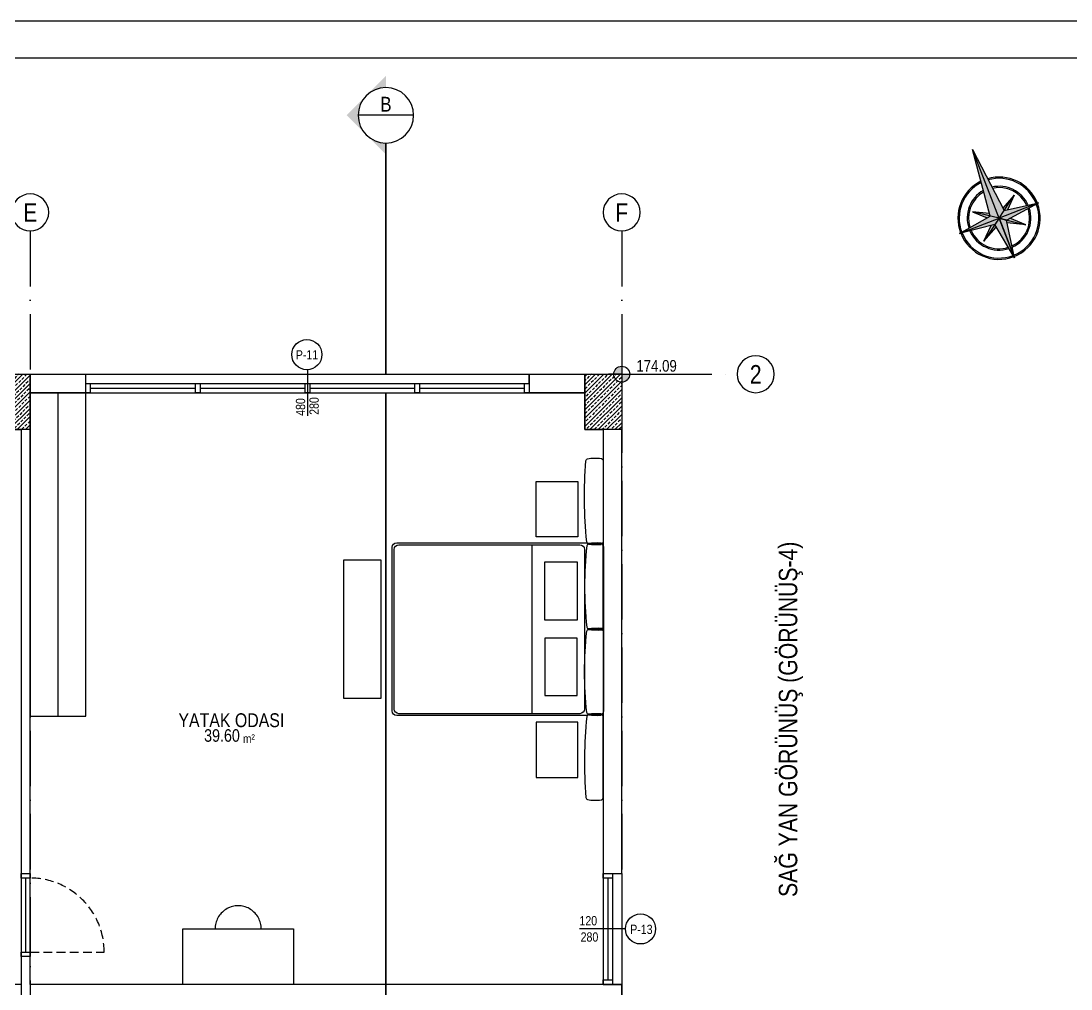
# Model space of a CAD drawing. Header units: millimetres. Extents: x 82776 to 137242, y 11666 to 27998.
# Drawn here: x 104457 to 105593, y 22507 to 23554 of the extents above; entities that cross this region are included whole.
import ezdxf
from ezdxf.enums import TextEntityAlignment as Align

# ---------------------------------------------------------------- set-up
doc = ezdxf.new("R2010")
doc.units = ezdxf.units.MM
for name, pattern in [('ACAD_ISO10W100', [18, 12, -3, 0, -3]), ('DASHED', [15, 10, -5]), ('GC5102G0200$0$HIDDEN', [9.524999999999995, 6.349999999999998, -3.174999999999998])]:
    doc.linetypes.add(name, pattern=pattern)
doc.layers.add('0_IFC_Area', color=100, linetype='Continuous', plot=False)
for name, color, linetype in [('0_IFC_Elevation_5', 252, 'Continuous'), ('0_IFC_Grid', 14, 'ACAD_ISO10W100'), ('0_IFC_Grid_Text_100', 14, 'Continuous'), ('0_IFC_Hatch_Structure', 251, 'Continuous'), ('0_IFC_Legend_Viewport', 7, 'Continuous'), ('0_IFC_Notation_Level_200', 160, 'Continuous'), ('0_IFC_Notation_Section_50', 10, 'Continuous'), ('0_IFC_Room_Text(No)_50', 12, 'Continuous'), ('0_IFC_Text_Explanation_50', 231, 'Continuous'), ('0_IFC_Window_Text', 60, 'Continuous'), ('1_IFC_Concrete_Section', 50, 'Continuous'), ('1_IFC_Door', 83, 'Continuous'), ('2_IFC_Wall', 130, 'Continuous'), ('3_IFC_Window', 136, 'Continuous'), ('6_IFC_Furniture', 35, 'Continuous'), ('7_IFC_Tree', 88, 'Continuous')]:
    doc.layers.add(name, color=color, linetype=linetype)
doc.styles.add('ARIAL-NARROW', font='ARIALN.TTF')
doc.styles.add('IFC_TEXT', font='ARIALN.TTF')
pattern_1 = [(225, (-98017.97217971752, -21881.32301726481), (4.490128060534575, -4.490128060534577), []), (225, (-98022.4623097175, -21881.32301726481), (4.490128060534575, -4.490128060534577), [3.174999999999999, -1.587499999999999])]

# ---------------------------------------------------------------- blocks, each defined once
blk = doc.blocks.new('*U48')
at = {"layer": '0_IFC_Legend_Viewport', "transparency": 33554687}
blk.add_lwpolyline([(-2913.2948, 2920.000000000932), (0, 2920.000000000932), (0, 0), (-2913.2948, 0)], close=True, dxfattribs=at)
at = {"style": 'IFC_TEXT'}
for tag, p in [('PAFTA', (-2283.676183164889, 17.92217528726905)), ('KOT', (-1159.062316709198, 17.96195260528475)), ('OLCEK', (-110.4468044673558, 17.90858112834394))]:
    blk.add_attdef(tag, p, '', height=35, dxfattribs=at)
blk = doc.blocks.new('B NK ST')
at = {"layer": '0_IFC_Hatch_Structure', "transparency": 33554687}
h = blk.add_hatch(dxfattribs=at)
h.set_pattern_fill('ANSI33', color=256, angle=180)
h.set_pattern_definition(pattern_1)
h.paths.add_polyline_path([(1319.979375566981, 1229.999999998588), (1359.979375566982, 1229.999999997613), (1359.979375566909, 1169.999999997613), (1319.979375566909, 1169.999999998588)])
h = blk.add_hatch(dxfattribs=at)
h.set_pattern_fill('ANSI33', color=256, angle=180)
h.set_pattern_definition(pattern_1)
h.paths.add_polyline_path([(1960.000000001557, 1229.999999997904), (2000.000000001557, 1229.999999997861), (2000.000000001499, 1169.999999997861), (1960.000000001499, 1169.999999997904)])
at = {"layer": '1_IFC_Concrete_Section'}
for points in [[(1319.979375566981, 1229.999999998588), (1359.979375566982, 1229.999999997613), (1359.979375566909, 1169.999999997613), (1319.979375566909, 1169.999999998588)], [(1960.000000001557, 1229.999999997904), (2000.000000001557, 1229.999999997861), (2000.000000001499, 1169.999999997861), (1960.000000001499, 1169.999999997904)]]:
    blk.add_lwpolyline(points, close=True, dxfattribs=at)
blk = doc.blocks.new('*U1130')
blk.add_wipeout([(0, 0), (59.99999999999999, 0), (59.99999999999999, -45.000000000000085), (0, -45.000000000000085)]).dxf.layer = '6_IFC_Furniture'
at = {"layer": '6_IFC_Furniture', "transparency": 33554687}
blk.add_lwpolyline([(0, -45), (0, 0), (60, 0), (60, -45)], close=True, dxfattribs=at)
blk = doc.blocks.new('A$Cac035e16')
at = {"xscale": -1, "rotation": 270}
blk.add_blockref('*U1130', (-39.26694741868414, 147.5654970556497), dxfattribs=at)
at = {"rotation": 270}
blk.add_blockref('*U1130', (-39.26694741868414, -52.71311002504081), dxfattribs=at)
blk.add_wipeout([(-107.21208163432149, 141.24142831005145), (-109.12549879596017, 140.86082597273654), (-110.74761554040143, 139.77696221603802), (-111.8314792968919, 138.15484547211693), (-112.21208163420684, 136.24142831006208), (-112.21208163420678, -40.75857168989503), (-111.83147929689184, -42.671988851949884), (-110.74761554040137, -44.29410559587095), (-109.12549879596011, -45.3779693525695), (-107.21208163432144, -45.7585716898844), (111.58791836655409, -45.75857168988435), (113.50133552736044, -45.37796935225731), (115.12345227180172, -44.29410559514257), (116.20731602829218, -42.67198885122153), (116.58791836560704, -40.75857168989498), (116.58791836560698, 136.24142831006213), (116.20731602829213, 138.15484547180486), (115.12345227096931, 139.77696221603807), (113.50133552736038, 140.86082597242446), (111.58791836572168, 141.2414283100515)]).dxf.layer = '6_IFC_Furniture'
at = {"layer": '6_IFC_Furniture'}
blk.add_line((-34.4866655615624, 138.9640524485148), (-34.4866655615624, -43.68460746621713), dxfattribs=at)
for points in [[(-83.83970962348394, 57.34568160073831), (-48.83970962348394, 57.34568160073831), (-48.83970962348394, 120.5656819604337), (-83.83970962348394, 120.5656819604337)], [(-83.83970962348394, 38.06000483641401), (-48.83970962348394, 38.06000483641401), (-48.83970962348394, -23.86014440329745), (-83.83970962348394, -23.86014440329745)]]:
    blk.add_lwpolyline(points, close=True, dxfattribs=at)
blk.add_wipeout([(-111.848507857182, 137.8586823838041), (-111.81007841817471, 138.24886302782932), (-111.69626692271021, 138.624049248574), (-111.51144708193553, 138.96982284952077), (-111.26272141961162, 139.2728959462127), (-110.95964832350488, 139.5216216082858), (-110.61387472180571, 139.7064414488097), (-110.23868850072662, 139.8202529446922), (-109.84850785720303, 139.85868238378308), (-96.10675345803077, 139.85868238378308), (-95.34138659342807, 139.7064414488097), (-94.69253989562216, 139.2728959462127), (-94.25899439252359, 138.624049248574), (-94.1067534580518, 137.8586823838041), (-92.30966332379276, 115.90966481647949), (-91.56571566557977, 93.87460509225679), (-92.3103899749013, 71.87732649674732), (-93.07731138316142, 60.89835214930696), (-94.10675345805177, 49.940875469453), (-94.31353483042551, 49.05523053316732), (-94.8911204110402, 48.35272047241191), (-95.72007626124177, 47.97861128080512), (-96.62898975399811, 48.01026177131568), (-109.848507857203, 47.94087546947404), (-110.61387472180569, 48.093116404531024), (-111.2627214196116, 48.52666190712801), (-111.69626692271018, 49.17550860476672), (-111.84850785718197, 49.94087546945299)]).dxf.layer = '6_IFC_Furniture'
blk.add_arc((-105.8967983487528, 245.3022753684781), 106.4514332617269, 268.0027150108395, 275.3667401142656, dxfattribs=at)
blk.add_wipeout([(-111.84850785718199, -42.37582576370109), (-111.8100784181747, -42.76600640772627), (-111.6962669227102, -43.14119262847096), (-111.51144708193551, -43.486966229417725), (-111.26272141961161, -43.790039326109664), (-110.95964832350487, -44.03876498818277), (-110.6138747218057, -44.223584828706656), (-110.23868850072661, -44.33739632458915), (-109.84850785720302, -44.37582576368004), (-96.10675345803075, -44.37582576368004), (-95.34138659342806, -44.223584828706656), (-94.69253989562215, -43.790039326109664), (-94.25899439252358, -43.14119262847096), (-94.10675345805178, -42.37582576370108), (-92.30966332379278, -20.42680819637644), (-91.56571566557979, 1.6082515278462635), (-92.31038997490131, 23.605530123355745), (-93.07731138316146, 34.58450447079609), (-94.10675345805181, 45.54198115065005), (-94.31353483042555, 46.42762608693573), (-94.89112041104025, 47.13013614769114), (-95.72007626124181, 47.50424533929793), (-96.62898975399816, 47.47259484878737), (-109.84850785720305, 47.54198115062901), (-110.61387472180573, 47.389740215572026), (-111.26272141961164, 46.95619471297504), (-111.69626692271022, 46.30734801533633), (-111.84850785718201, 45.541981150650045)]).dxf.layer = '6_IFC_Furniture'
for points in [[(-107.2120816342067, -45.75857168994843), (111.587918365607, -45.75857168994843, 0.4142135623730951), (116.587918365607, -40.75857168994843), (116.587918365607, 136.2414283100515, 0.4142135623730951), (111.587918365607, 141.2414283100515), (-107.2120816342067, 141.2414283100515, 0.4142135623730951), (-112.2120816342067, 136.2414283100515), (-112.2120816342067, -40.75857168994843, 0.4142135623730951)], [(-91.56546695972791, 93.8997789262794, -0.0239517750988945), (-94.1067534580361, 49.94087546924129, -0.4142135623730953), (-96.10675345803612, 47.94087546924129), (-109.8485078576486, 47.94087546924129, -0.4142135623730951), (-111.8485078576486, 49.94087546924129), (-111.8485078576486, 93.8997789262794), (-111.8485078576486, 137.8586823837831, -0.4142135623730951), (-109.8485078576486, 139.8586823837831), (-96.10675345803612, 139.8586823837831, -0.4142135623730953), (-94.1067534580361, 137.8586823837831, -0.0239517750988945)], [(114.205492091598, -38.68460746621713), (114.205492091598, 133.9640524485148, 0.4142135623730951), (109.205492091598, 138.9640524485148), (-86.52345508220606, 138.9640524485148, 0.4142135623730951), (-91.52345508220606, 133.9640524485148), (-91.52345508220606, -38.68460746621713, 0.4142135623730951), (-86.52345508220606, -43.68460746621713), (109.205492091598, -43.68460746621713, 0.4142135623730951)], [(-91.56546695972791, 1.546429281122982, 0.0239517750988945), (-94.1067534580361, 45.50533273862675, 0.4142135623730953), (-96.10675345803612, 47.50533273862674), (-109.8485078576486, 47.50533273862674, 0.4142135623730951), (-111.8485078576486, 45.50533273816109), (-111.8485078576486, 1.546429281122982), (-111.8485078576486, -42.41247417591512, 0.4142135623730951), (-109.8485078576486, -44.41247417591512), (-96.10675345803612, -44.41247417591512, 0.4142135623730953), (-94.1067534580361, -42.41247417591512, 0.0239517750988945)]]:
    blk.add_lwpolyline(points, format="xyb", close=True, dxfattribs=at)
for centre, radius, start, end in [((-107.2936572812032, -117.957920958288), 166.9689567024849, 85.86847669054696, 91.12065523196463), ((-107.2936572812032, 213.404129166156), 166.9689567024849, 268.8793447680354, 274.131523309453), ((-105.8967983487528, -149.8560671610758), 106.4514332617269, 84.6332598857344, 91.99728498916046)]:
    blk.add_arc(centre, radius, start, end, dxfattribs=at)
for points in [[(-111.84850785772099, 230.21203202851424), (-111.54147138679966, 230.87670627441045), (-111.08804668632771, 231.45157085689755), (-110.51318210358811, 231.9049955578745), (-109.84850785786024, 232.2120320289642), (-107.99109270116125, 232.50547675957276), (-106.12166488251434, 232.70880040114096), (-104.24459444148096, 232.82152765688224), (-102.36426928518927, 232.84339501149947), (-100.48508492933139, 232.77435134749967), (-98.61143422030598, 232.6145580633728), (-96.74769707082827, 232.36438869784357), (-94.89823021978214, 232.02442805539835), (-94.266498425845, 231.6203697063547), (-93.75245145250439, 231.07438077026626), (-93.38607225046054, 230.41677388428744), (-93.19191638826453, 229.68946099623903), (-92.76150142159207, 224.23569449708518), (-92.39599693168533, 218.77719355485445), (-92.09545464721732, 213.31473070326226), (-91.85991710113137, 207.84907903720514), (-91.56834293587598, 185.97005961851508), (-91.8130136603474, 175.0315403068828), (-92.31785403356922, 164.1019380866985), (-93.08257826874735, 153.18744014401042), (-94.10675345818686, 142.29422511465955), (-94.25899439258608, 141.5288582499256), (-94.6925398958034, 140.880011552247), (-95.3413865938187, 140.44646604970308), (-96.1067534580476, 140.29422511463048), (-109.84850785786023, 140.29422511463048), (-110.61387472208914, 140.44646604970308), (-111.26272142010443, 140.88001155207868), (-111.70713310955682, 141.55563715649126), (-111.84850785772097, 142.29422511465955)], [(-111.84850785772099, -134.72917540841118), (-111.54147138679966, -135.3938496543074), (-111.08804668632771, -135.9687142367945), (-110.51318210358811, -136.42213893777148), (-109.84850785786024, -136.72917540886115), (-107.99109270116125, -137.0226201394697), (-106.12166488251434, -137.2259437810379), (-104.24459444148096, -137.3386710367792), (-102.36426928518927, -137.36053839139643), (-100.48508492933139, -137.2914947273966), (-98.61143422030598, -137.13170144326975), (-96.74769707082827, -136.8815320777405), (-94.89823021978214, -136.5415714352953), (-94.266498425845, -136.13751308625163), (-93.75245145250439, -135.59152415016322), (-93.38607225046054, -134.93391726418437), (-93.19191638826453, -134.20660437613597), (-92.76150142159207, -128.7528378769821), (-92.39599693168533, -123.29433693475137), (-92.09545464721732, -117.83187408315918), (-91.85991710113137, -112.36622241710207), (-91.568342935876, -90.48720299841202), (-91.81301366034742, -79.54868368677973), (-92.31785403356925, -68.61908146659546), (-93.08257826874738, -57.704583523907374), (-94.10675345818689, -46.8113684945565), (-94.2589943925861, -46.046001629822555), (-94.69253989580344, -45.397154932143955), (-95.34138659381873, -44.96360942960002), (-96.10675345804763, -44.811368494527414), (-109.84850785786026, -44.811368494527414), (-110.61387472208916, -44.96360942960002), (-111.26272142010446, -45.39715493197562), (-111.70713310955685, -46.07278053638821), (-111.848507857721, -46.811368494556504)]]:
    blk.add_wipeout(points).dxf.layer = '6_IFC_Furniture'
for points in [[(-93.19271624065004, 229.6952160526998, 0.2516059313429587), (-94.8982302180957, 232.0244280546904, 0.0970102344779766), (-109.8485078576486, 232.2120320289396, 0.2395388279731425), (-111.8485078576486, 230.2120320289396), (-111.8485078576486, 142.2942251143977, 0.4142135623730951), (-109.8485078576486, 140.2942251143977), (-96.10675345803612, 140.2942251143977, 0.4142135623730953), (-94.1067534580361, 142.2942251143977, 0.0476277225747018), (-93.19271967071109, 229.698920359835)], [(-93.19271624065004, -134.2490078452974, -0.2516059313429587), (-94.8982302180957, -136.578219847288, -0.0970102344779766), (-109.8485078576486, -136.7658238210715, -0.2395388279731425), (-111.8485078576486, -134.7658238210715), (-111.8485078576486, -46.84801690699532, -0.4142135623730951), (-109.8485078576486, -44.84801690699533), (-96.10675345803612, -44.84801690699533, -0.4142135623730953), (-94.1067534580361, -46.84801690699532, -0.0476277225747018), (-93.19271967071109, -134.2527121524326)]]:
    blk.add_lwpolyline(points, format="xyb", dxfattribs=at)
for centre, start, end in [((-105.8967983487528, 34.85063212923706), 84.6332598857344, 91.99728498916046), ((-105.8967983487528, 60.59557607816532), 268.0027150108395, 275.3667401142656)]:
    blk.add_arc(centre, 106.4514332617269, start, end, dxfattribs=at)
blk = doc.blocks.new('*U99')
blk.add_wipeout([(0, 0), (150, 0), (150, -40.000000000000085), (0, -40.000000000000085)]).dxf.layer = '6_IFC_Furniture'
at = {"layer": '6_IFC_Furniture', "transparency": 33554687}
blk.add_lwpolyline([(0, -40), (0, 0), (150, 0), (150, -40)], close=True, dxfattribs=at)
blk = doc.blocks.new('*U1102')
blk.add_wipeout([(0, -4.547473508864641e-13), (349.9999999999998, -1.3642420526593924e-12), (349.9999999999998, -60.00000000000108), (5.5516997406357405e-05, -60.00000000000006)]).dxf.layer = '6_IFC_Furniture'
at = {"layer": '6_IFC_Furniture', "transparency": 33554687}
blk.add_lwpolyline([(350, -9.415e-13), (350, -60.00000000000094), (5.55169972358e-05, -60), (0, 0)], close=True, dxfattribs=at)
blk.add_lwpolyline([(2.77584986179e-05, -30), (350, -30.00000000000094)], dxfattribs=at)
blk = doc.blocks.new('IFC_DOOR_90')
at = {"layer": '0_IFC_Hatch_Structure'}
blk.add_lwpolyline([(0, 0), (-90, 0)], dxfattribs=at)
at = {"layer": '1_IFC_Door', "linetype": 'GC5102G0200$0$HIDDEN', "ltscale": 1.5}
blk.add_lwpolyline([(-5, 0), (-5, 80)], dxfattribs=at)
at = {"layer": '1_IFC_Door'}
for points in [[(-85, 0), (-85, -10), (-90, -10), (-90, 0), (-85, 0)], [(-85, -5), (-5, -5), (-5, 0), (-85, 0)]]:
    blk.add_lwpolyline(points, dxfattribs=at)
blk.add_lwpolyline([(-5, -10), (-5, 0), (0, 0), (0, -10)], close=True, dxfattribs=at)
at = {"layer": '1_IFC_Door', "linetype": 'GC5102G0200$0$HIDDEN', "ltscale": 1.5}
blk.add_arc((-5, 0), 80, 90, 180, dxfattribs=at)
blk = doc.blocks.new('IFC_DESK-CHAIR')
blk.add_wipeout([(25, 0), (24.950668210706795, 1.569762988232526), (24.80286753286265, 3.1333308391076287), (24.557181268217935, 4.6845328646426765), (24.214579028215873, 6.217247179120733), (23.776412907378845, 7.72542485937322), (23.244412147206365, 9.20311381711656), (22.620676311650815, 10.644482289126245), (21.907667001096346, 12.043841852542414), (21.108198137550716, 13.395669874474692), (20.22542485937393, 14.694631307311568), (19.26283106939479, 15.935599743716722), (18.224215685535942, 17.113677648217163), (17.11367764821716, 18.224215685535228), (15.935599743717429, 19.262831069394792), (14.694631307312275, 20.22542485937322), (13.395669874475399, 21.108198137550005), (12.043841852543125, 21.907667001096343), (10.644482289127664, 22.6206763116501), (9.20311381711727, 23.24441214720565), (7.7254248593739305, 23.77641290737884), (6.217247179121445, 24.214579028215155), (4.68453286464339, 24.55718126821722), (3.13333083910834, 24.802867532861228), (1.5697629882325248, 24.950668210706084), (0, 25), (-1.569762988231815, 24.950668210706084), (-3.13333083910763, 24.802867532861228), (-4.68453286464268, 24.55718126821722), (-6.217247179121445, 24.214579028215155), (-7.72542485937322, 23.77641290737884), (-9.20311381711656, 23.24441214720565), (-10.644482289126955, 22.6206763116501), (-12.043841852542416, 21.907667001096343), (-13.395669874474688, 21.108198137550005), (-14.694631307311564, 20.22542485937322), (-15.935599743716718, 19.262831069394792), (-17.11367764821716, 18.224215685535228), (-18.224215685535224, 17.113677648217163), (-19.26283106939408, 15.935599743716722), (-20.22542485937322, 14.694631307311568), (-21.108198137550005, 13.395669874474692), (-21.907667001096346, 12.043841852542414), (-22.620676311650104, 10.644482289126245), (-23.244412147205654, 9.20311381711656), (-23.77641290737813, 7.72542485937322), (-24.214579028215155, 6.217247179120733), (-24.557181268217228, 4.6845328646426765), (-24.802867532861942, 3.1333308391076287), (-24.950668210706084, 1.569762988232526), (-25, 0)]).dxf.layer = '6_IFC_Furniture'
at = {"layer": '6_IFC_Furniture'}
blk.add_lwpolyline([(25, 0), (24.95066821070668, 1.569762988232923), (24.80286753286236, 3.133330839107657), (24.55718126821739, 4.684532864643188), (24.21457902821567, 6.217247179121386), (23.77641290737847, 7.725424859373561), (23.24441214720628, 9.2031138171169), (22.62067631165064, 10.6444822891267), (21.90766700109634, 12.04384185254275), (21.10819813755006, 13.39566987447506), (20.22542485937356, 14.69463130731174), (19.26283106939445, 15.93559974371737), (18.22421568553545, 17.11367764821716), (17.11367764821716, 18.22421568553545), (15.93559974371692, 19.2628310693949), (14.69463130731219, 20.22542485937356), (13.39566987447506, 21.10819813755052), (12.04384185254275, 21.9076670010968), (10.64448228912715, 22.62067631165064), (9.2031138171169, 23.24441214720628), (7.725424859373561, 23.77641290737892), (6.217247179120931, 24.21457902821567), (4.684532864643188, 24.55718126821739), (3.133330839107657, 24.80286753286191), (1.569762988232469, 24.95066821070668), (0, 25), (-1.569762988232469, 24.95066821070668), (-3.133330839107657, 24.80286753286191), (-4.684532864643188, 24.55718126821739), (-6.217247179121841, 24.21457902821567), (-7.725424859373561, 23.77641290737892), (-9.2031138171169, 23.24441214720628), (-10.64448228912715, 22.62067631165064), (-12.04384185254275, 21.9076670010968), (-13.39566987447506, 21.10819813755052), (-14.69463130731219, 20.22542485937356), (-15.93559974371692, 19.2628310693949), (-17.11367764821716, 18.22421568553545), (-18.22421568553545, 17.11367764821716), (-19.26283106939445, 15.93559974371737), (-20.22542485937356, 14.69463130731174), (-21.10819813755006, 13.39566987447506), (-21.90766700109634, 12.04384185254275), (-22.62067631165064, 10.6444822891267), (-23.24441214720628, 9.2031138171169), (-23.77641290737847, 7.725424859373561), (-24.21457902821567, 6.217247179121386), (-24.55718126821739, 4.684532864643188), (-24.80286753286236, 3.133330839107657), (-24.95066821070668, 1.569762988232923), (-25, 0)], close=True, dxfattribs=at)
blk = doc.blocks.new('IFC_DESK')
blk.add_wipeout([(0, 0), (120, 0), (120, -60), (0, -60)]).dxf.layer = '6_IFC_Furniture'
at = {"layer": '6_IFC_Furniture', "transparency": 33554687}
blk.add_lwpolyline([(0, -60), (0, 0), (120, 0), (120, -60), (0, -60)], dxfattribs=at)
blk = doc.blocks.new('B ZK PLAN')
at = {"layer": '2_IFC_Wall', "elevation": 425.7431030273437}
blk.add_lwpolyline([(1310.006491570035, -630.0000677126736), (1310.006491570035, -695.0005099438167), (1939.979375565279, -695.0005099435257), (1939.979375565308, -884.9996718746297), (1880.001857628071, -884.9997876265952), (1880.001857628071, -894.9997876265807), (1939.999826305982, -894.9996718351977)], dxfattribs=at)
at = {"xscale": -1.000000000000002, "rotation": 90}
blk.add_blockref('*U1102', (1320.006985860163, -20.00000000467117, 425.7431030273437), dxfattribs=at)
at = {"rotation": 90}
blk.add_blockref('*U99', (1659.45632822733, -350.8861246694287, 425.7431030273437), dxfattribs=at)
at = {"transparency": 33554687, "rotation": 270}
blk.add_blockref('IFC_DOOR_90', (1320.006491570035, -630.0000677126736, 425.7431030273437), dxfattribs=at)
at = {"layer": '7_IFC_Tree', "xscale": -1}
blk.add_blockref('A$Cac035e16', (1828.135914146085, -323.5258471605775, 425.7431030273437), dxfattribs=at)
at = {"layer": '2_IFC_Wall', "elevation": 425.7431030273437}
blk.add_lwpolyline([(1320.00698585948, -4.6711648e-09), (1920.000000001047, -5.2605174e-09), (1920.000000001732, -20.00000000526052), (1320.006985860163, -20.00000000467117)], close=True, dxfattribs=at)
for points in [[(1320.006491570035, -540.0000677126736), (1320.006491570035, -60.00000000560248), (1310.006491570035, -60.00000000560248), (1310.006491570035, -540.0000677126736)], [(1939.999691374804, -894.9996718356633), (1940.000320726744, -1160.000000018441), (1780.001857628201, -1160.00000001827), (1780.001857628085, -894.9999806187516), (1790.001857628071, -894.9999613195323), (1790.001857628071, -884.9999613196196), (1770.0018576281, -884.9999999180727), (1770.001857628464, -1200.000221241295), (1320.004183651996, -1199.997749278336), (1320.004183652432, -1230.000000004205), (1920.01326345824, -1230.000000005777), (1920.004465035104, -1210.099255672692), (1780.001857628449, -1210.098486599086), (1780.001857628478, -1170.000000005279), (1959.979375565381, -1170.000000005471), (1959.979375565148, -60.00000000512227), (1939.979375565148, -60.0000000055661), (1939.979375565264, -660.0000677073621), (1320.006491570035, -660.0000677126736), (1320.006491570035, -630.0000677126736)]]:
    blk.add_lwpolyline(points, dxfattribs=at)
blk.add_blockref('IFC_DESK-CHAIR', (1545.000434771966, -600.0000677117168))
blk.add_blockref('IFC_DESK', (1485.000434771966, -600.0000677117168))
blk = doc.blocks.new('0_IFC_ROOM_TEXT_50')
at = {"layer": '0_IFC_Room_Text(No)_50', "insert": (13.22331008534548, -40.01630319140645), "char_height": 9.625, "attachment_point": 1, "style": 'IFC_TEXT'}
blk.add_mtext_dynamic_manual_height_columns('m²', width=16.69487349254196, gutter_width=6.875, heights=[0], dxfattribs=at)
at = {"layer": '0_IFC_Room_Text(No)_50', "style": 'IFC_TEXT'}
blk.add_attdef('ROOM_NUMBER', text='', height=7.700000000000001, dxfattribs=at).set_placement((0.6849643504997402, -10.73308384955157), align=Align.CENTER)
blk.add_attdef('ROOM_NAME', text='', height=13.475, dxfattribs=at).set_placement((0.6849643504997402, -24.84347337585382), align=Align.MIDDLE_CENTER)
blk.add_attdef('AREA', text='', height=13.475, dxfattribs=at).set_placement((9.849994887520786, -49.66181076269027), align=Align.RIGHT)
at = {"layer": '0_IFC_Text_Explanation_50', "style": 'IFC_TEXT', "flags": 1}
for tag, p in [('DÖŞEME:', (-41.0869077197376, -64.38477755741962)), ('DUVAR:', (-41.0869077197376, -75.47867937905733)), ('TAVAN:', (-41.0869077197376, -86.74387982443045))]:
    blk.add_attdef(tag, p, '', height=7.700000000000001, dxfattribs=at)
blk = doc.blocks.new('B_ZK_NET ALAN')
at = {"layer": '0_IFC_Area'}
for points in [[(1310.006491569351, -640.0000621090875), (-20.00000000161526, -639.9999999990032), (-19.99999999935971, -40.0000000032378), (6.402843e-10, -40.00000000325963), (0, 0), (599.9930141412042, -3.9726729e-09), (599.9930141411605, -40.00000000389991), (1310.006491569351, -40.00000000558066)], [(1319.979375566065, -40.00000000560248), (1320.00698585948, -2.57787178e-08), (1920.000000001047, -5.2605174e-09), (1920.000000000655, -40.00000000531144), (1940.000000000655, -40.00000000533328), (1939.97937556458, -640.000000003376), (1320.000434771282, -640.0000625757966)]]:
    blk.add_lwpolyline(points, close=True, dxfattribs=at)
ref = blk.add_blockref('0_IFC_ROOM_TEXT_50', (1536.945660857964, -329.4381162291283))
ref.add_attrib('ROOM_NAME', 'YATAK ODASI', dxfattribs={"layer": '0_IFC_Room_Text(No)_50', "height": 14.99999999999999, "style": 'IFC_TEXT'}).set_placement((1537.630625208389, -354.281589603972), align=Align.MIDDLE_CENTER)
ref.add_attrib('AREA', '39.60', dxfattribs={"layer": '0_IFC_Room_Text(No)_50', "height": 13.47499999999999, "style": 'IFC_TEXT'}).set_placement((1546.795655745562, -377.5363563969622), align=Align.RIGHT)
blk = doc.blocks.new('0_IFC_AXIS_TEXT_100')
at = {"layer": '0_IFC_Grid_Text_100'}
blk.add_circle((0, 1000), 1000, dxfattribs=at)
at = {"layer": '0_IFC_Grid_Text_100', "style": 'IFC_TEXT'}
blk.add_attdef('AXIS_NO', text='', height=1000, dxfattribs=at).set_placement((0, 992.7158909265999), align=Align.MIDDLE_CENTER)
blk = doc.blocks.new('B_ZK AKS')
at = {"layer": '0_IFC_Grid', "ltscale": 5}
for points in [[(-639.9999999998399, 154.999999931395), (-640.0000000013679, -1384.999999870997)], [(1.600711e-10, 154.9999999294559), (-1.36788e-09, -1384.999999872936)], [(-2125, 3.3214747e-09), (125.0000000053696, -9.0512913e-09)]]:
    blk.add_lwpolyline(points, dxfattribs=at)
ref = blk.add_blockref('0_IFC_AXIS_TEXT_100', (-639.9999999998399, 154.999999931395), dxfattribs=dict(xscale=-0.02, yscale=0.02, zscale=0.02, rotation=0.0064968962269241))
ref.add_attrib('AXIS_NO', 'E', dxfattribs={"layer": '0_IFC_Grid_Text_100', "height": 20.00000000000003, "rotation": 0.006496897297367, "style": 'IFC_TEXT'}).set_placement((-640.0022513259464, 174.8543176225721), align=Align.MIDDLE_CENTER)
ref = blk.add_blockref('0_IFC_AXIS_TEXT_100', (1.600711e-10, 154.9999999294559), dxfattribs=dict(xscale=-0.02, yscale=0.02, zscale=0.02, rotation=0.0064968962269241))
ref.add_attrib('AXIS_NO', 'F', dxfattribs={"layer": '0_IFC_Grid_Text_100', "height": 20.00000000000003, "rotation": 0.006496897297367, "style": 'IFC_TEXT'}).set_placement((-0.0022513259464176, 174.8543176206331), align=Align.MIDDLE_CENTER)
ref = blk.add_blockref('0_IFC_AXIS_TEXT_100', (145.0022677214001, -19.99773203587028), dxfattribs=dict(xscale=-0.02, yscale=0.02, zscale=0.02, rotation=0.0064968962269241))
ref.add_attrib('AXIS_NO', '2', dxfattribs={"layer": '0_IFC_Grid_Text_100', "height": 20.00000000000003, "rotation": 0.006496897297367, "style": 'IFC_TEXT'}).set_placement((145.0000163952936, -0.1434143446931557), align=Align.MIDDLE_CENTER)
blk = doc.blocks.new('*U1082')
at = {"layer": '0_IFC_Room_Text(No)_50'}
h = blk.add_hatch(color=256, dxfattribs=at)
h.paths.add_polyline_path([(1060.660171091608, -2.355e-13), (530.3300855458044, 530.3300855458019, -0.4142135623730946), (530.3300855458042, -530.3300855458044)])
h.paths.add_polyline_path([(530.3300855458042, -530.3300855458044, -0.1989123673796579), (-1.665e-13, -749.9999995133613), (4.312e-12, -1060.660171091602)])
h.paths.add_polyline_path([(530.3300855458044, 530.3300855458019), (2.355e-13, 1060.660171091608), (1.665e-13, 749.999999513359, -0.198912367379658)])
at = {"layer": '0_IFC_Room_Text(No)_50', "linetype": 'Continuous'}
blk.add_line((-749.999999513359, 0), (749.999999513359, 0), dxfattribs=at)
blk.add_circle((0, 0), 749.9999995133599, dxfattribs=at)
at = {"layer": '0_IFC_Room_Text(No)_50', "style": 'IFC_TEXT'}
blk.add_attdef('NO', text='', height=399.9999999996362, dxfattribs=at).set_placement((0, 99.99999999990905), align=Align.CENTER)
for p in [(0, -99.99999999990905), (0, -373.5694305433572)]:
    blk.add_attdef('SHEET', text='', height=199.9999999998181, dxfattribs=at).set_placement(p, align=Align.TOP_CENTER)
blk = doc.blocks.new('B_KESIT YERLERI')
at = {"layer": '0_IFC_Notation_Section_50', "linetype": 'DASHED', "ltscale": 3, "const_width": 2, "elevation": 851.4862060546875}
blk.add_lwpolyline([(1744.82738949063, -261.6995281018753), (1744.827389493948, 1479.999999989741)], dxfattribs=at)
ref = blk.add_blockref('*U1082', (1744.827389493264, 1509.999999975575, 851.4862060546875), dxfattribs=dict(xscale=-0.0400000000259542, yscale=0.0400000000259542, zscale=0.0400000000259542))
ref.add_attrib('NO', 'B', dxfattribs={"layer": '0_IFC_Room_Text(No)_50', "height": 16.00000001036713, "style": 'IFC_TEXT'}).set_placement((1744.827389493264, 1513.999999978165, 851.4862060546875), align=Align.CENTER)
at = {"layer": '0_IFC_Notation_Section_50', "transparency": 33554687, "insert": (2170.001250009082, 664.5583841758889, 425.7431030273437), "char_height": 20, "attachment_point": 1, "rotation": 89.99999999999474, "style": 'IFC_TEXT'}
blk.add_mtext_dynamic_manual_height_columns('SAĞ YAN GÖRÜNÜŞ (GÖRÜNÜŞ-4)', width=439.5235451016922, gutter_width=12.5, heights=[0], dxfattribs=at)
blk = doc.blocks.new('PEN_280X480')
blk.add_wipeout([(-480, 2.2737367544323206e-13), (1.7053025658242404e-13, 2.2737367544323206e-13), (1.7053025658242404e-13, 20.000000000000227), (-480, 20.000000000000227)]).dxf.layer = '3_IFC_Window'
at = {"layer": '0_IFC_Elevation_5'}
blk.add_lwpolyline([(-480, 10), (-480, 20), (0, 20), (0, 10)], dxfattribs=at)
at = {"layer": '2_IFC_Wall'}
for points in [[(-480, 0), (-480, 20)], [(0, 0), (0, 20)]]:
    blk.add_lwpolyline(points, dxfattribs=at)
at = {"layer": '3_IFC_Window'}
blk.add_lwpolyline([(-480, 10), (-475, 10), (-475, 0), (-480, 0)], close=True, dxfattribs=at)
for points in [[(-480, 0), (0, 0)], [(-475, 10), (0, 10)], [(-475, 5), (0, 5)]]:
    blk.add_lwpolyline(points, dxfattribs=at)
for points in [[(-361.25, 6.750155989720952e-14), (-356.25, -1.9451107391432743e-13), (-356.25, 10.000000000000066), (-361.25, 10.000000000000066)], [(-242.5, 6.750155989720952e-14), (-237.5, -1.9539925233402755e-13), (-237.5, 10.000000000000064), (-242.5, 10.000000000000064)], [(-123.75, 6.750155989720952e-14), (-118.75, -1.9539925233402755e-13), (-118.75, 10.000000000000064), (-123.75, 10.000000000000064)], [(-5, 1.2789769243681803e-13), (-3.552713678800501e-15, -1.2789769243681803e-13), (-3.552713678800501e-15, 10.000000000000142), (-5, 10.000000000000142)]]:
    blk.add_wipeout(points).dxf.layer = '3_IFC_Window'
for points in [[(-361.25, 10), (-356.25, 10), (-356.25, 0), (-361.25, 0)], [(-242.5, 10), (-237.5, 10), (-237.5, 0), (-242.5, 0)], [(-123.75, 10), (-118.75, 10), (-118.75, 0), (-123.75, 0)], [(-5, 10), (0, 10), (0, 0), (-5, 0)]]:
    blk.add_lwpolyline(points, close=True, dxfattribs=at)
blk = doc.blocks.new('*U1494')
at = {"layer": '0_IFC_Window_Text'}
blk.add_lwpolyline([(-32.60875823725974, -0.6485769496816829), (-82.39455637691162, -0.6485769496816829)], dxfattribs=at)
blk.add_circle((-16.31082910449868, 0), 16.31082910449879, dxfattribs=at)
at = {"layer": '0_IFC_Window_Text', "style": 'ARIAL-NARROW'}
blk.add_attdef('WINDOWTEXT', text='', height=10.00000000000001, rotation=270.0000000000014, dxfattribs=at).set_placement((-21.58665198423796, -0.1004659706924507), align=Align.CENTER)
for tag, p in [('GENISLIK', (-82.54433975136908, 1.889581552360368)), ('YUKSEKLIK', (-81.47441360925858, -12.80992270643764))]:
    blk.add_attdef(tag, p, '', height=10.00000000000001, dxfattribs=at)
blk = doc.blocks.new('*U1585')
at = {"layer": '0_IFC_Window_Text', "insert": (46.18562561534463, -25.67911637651469), "char_height": 10, "attachment_point": 1, "rotation": 90, "style": 'ARIAL-NARROW'}
blk.add_mtext_dynamic_manual_height_columns('120', width=65.15392652166338, gutter_width=50, heights=[0], dxfattribs=at)
at = {"layer": '0_IFC_Window_Text', "style": 'ARIAL-NARROW'}
blk.add_attdef('TİP', (65.4827539389048, 29.2413886945999), '', height=10, rotation=89.99999999999265, dxfattribs=at)
blk.add_wipeout([(0, 1.7053025658242404e-13), (119.9999999980609, 1.7053025658242404e-13), (119.9999999980609, 20.00000000000017), (0, 20.00000000000017)]).dxf.layer = '3_IFC_Window'
at = {"layer": '0_IFC_Elevation_5'}
blk.add_lwpolyline([(0, 10.00000000000045), (0, 20.00000000000046), (119.9999999980609, 20.00000000000046), (119.9999999980609, 10.00000000000045)], dxfattribs=at)
at = {"layer": '0_IFC_Window_Text'}
blk.add_lwpolyline([(59.99999999903048, 24.1066817631372), (59.99999999903048, -25.67911637651469)], dxfattribs=at)
blk.add_circle((59.99999999903048, 40.41751086763587), 16.31082910449879, dxfattribs=at)
at = {"layer": '2_IFC_Wall'}
for points in [[(0, 0), (0, 20.00000000000046)], [(119.9999999980609, 0), (119.9999999980609, 20.00000000000046)]]:
    blk.add_lwpolyline(points, dxfattribs=at)
at = {"layer": '3_IFC_Window'}
for points in [[(0, 10.00000000000045), (5, 10.00000000000045), (5, 4.547e-13), (0, 4.547e-13)], [(114.9999999980609, 10.00000000000045), (119.9999999980609, 10.00000000000045), (119.9999999980609, 4.547e-13), (114.9999999980609, 4.547e-13)]]:
    blk.add_lwpolyline(points, close=True, dxfattribs=at)
for points in [[(0, 4.547e-13), (119.9999999980609, 0)], [(5, 10.00000000000045), (114.9999999980609, 10.00000000000045)], [(5, 5.000000000000454), (114.9999999980609, 5.000000000000454)]]:
    blk.add_lwpolyline(points, dxfattribs=at)
at = {"layer": '0_IFC_Window_Text', "style": 'ARIAL-NARROW'}
blk.add_attdef('YUKSEKLIK', (73.74811002737442, -24.41087819350014), '', height=10, rotation=90, dxfattribs=at)
blk = doc.blocks.new('B ZK DOGRAMA')
blk.add_blockref('PEN_280X480', (1900.000000001892, 1209.999999981635, 425.7431030273437))
at = {"rotation": 270}
blk.add_blockref('*U1585', (1979.979375565424, 690.0000677067001, 425.7431030273437), dxfattribs=at).add_auto_attribs({'YUKSEKLIK': '280', 'TİP': 'P-13'})
at = {"rotation": 90}
blk.add_blockref('*U1494', (1659.347930122138, 1267.501657286735, 851.4862060546875), dxfattribs=at).add_auto_attribs({'YUKSEKLIK': '280', 'GENISLIK': '480', 'WINDOWTEXT': 'P-11'})
blk = doc.blocks.new('0_IFC_NOTATION_LEVEL_200')
at = {"layer": '0_IFC_Notation_Level_200'}
h = blk.add_hatch(color=256, dxfattribs=at)
h.dxf.hatch_style = 1
h.paths.add_polyline_path([(0, 1.164153e-10), (0, 576.0000000001164, 0.4142135623730951), (-576.0000000002328, 1.164153e-10)])
h.paths.add_polyline_path([(0, -575.9999999998836, 0.4142135623730951), (576, 1.164153e-10), (0, 1.164153e-10)])
for p, q in [((0, 960.0000000001164), (0, -959.9999999998836)), ((0, 0), (-960.0000000002328, 0)), ((0, 0), (4154.476455913624, 0))]:
    blk.add_line(p, q, dxfattribs=at)
blk.add_circle((0, 0), 575.9999999999998, dxfattribs=at)
at = {"layer": '0_IFC_Notation_Level_200', "style": 'IFC_TEXT'}
for tag, p in [('LEVEL_ABOVE', (549.1352774708066, 185.4269625312881)), ('LEVEL_BELOW', (549.1352774708066, -1005.370475320145))]:
    blk.add_attdef(tag, p, '', height=799.9999999999999, dxfattribs=at)
blk = doc.blocks.new('B KOSE KOTLARI')
ref = blk.add_blockref('0_IFC_NOTATION_LEVEL_200', (1999.99932199152, -0.0035263612044218), dxfattribs=dict(xscale=0.015, yscale=0.015, zscale=0.015))
ref.add_attrib('LEVEL_ABOVE', '174.09', (2015.850607633576, 2.777878067860001), dxfattribs={"layer": '0_IFC_Notation_Level_200', "height": 12.49999999999995, "rotation": 359.9999999833248, "style": 'IFC_TEXT'})
blk = doc.blocks.new('A$C13A74F9A')
at = {"layer": '0_IFC_Text_Explanation_50', "true_color": 0x636466}
h = blk.add_hatch(color=251, dxfattribs=at)
h.dxf.hatch_style = 1
h.paths.add_polyline_path([(2.328306e-10, 159.2276280787773), (-16.11822211625986, 11.28610061807558), (2.328306e-10, -4.656613e-10)])
h.paths.add_polyline_path([(48.7189010840375, 34.11334180133418), (15.46556157205486, 17.2765622572042), (16.11822207208024, 11.28610059991479)])
h.paths.add_polyline_path([(16.11822208028752, 11.28610060596838), (0, -4.656613e-10), (91.76542564341798, -1.3969839e-09)])
h.paths.add_polyline_path([(21.41385767777683, -8.520526597741991), (13.53189988370286, -9.475138313602656), (48.71890108380466, -34.11334182182327)])
h.paths.add_polyline_path([(2.328306e-10, -4.656613e-10), (-13.53189989854582, -9.475138315930963), (2.328306e-10, -91.7654256443493)])
h.paths.add_polyline_path([(-13.53189990285318, -9.475138315465301), (-21.41385772638023, -8.520526595413685), (-48.71890114131383, -34.11334182182327)])
h.paths.add_polyline_path([(-16.118222103687, 11.28610060922801), (-91.76542564318515, -1.3969839e-09), (2.328306e-10, -4.656613e-10)])
h.paths.add_polyline_path([(-15.4655616164091, 17.27656225580722), (-48.71890114154666, 34.1133418022655), (-16.11822211625986, 11.28610061807558)])
at = {"layer": '0_IFC_Text_Explanation_50', "true_color": 0x939598}
h = blk.add_hatch(color=252, dxfattribs=at)
h.dxf.hatch_style = 1
h.paths.add_polyline_path([(2.328306e-10, 159.2276280787773), (2.328306e-10, -4.656613e-10), (16.11822207208024, 11.28610059991479)])
h.paths.add_polyline_path([(48.7189010840375, 34.11334180133418), (16.11822208028752, 11.28610060596838), (23.23210168431979, 10.22475323081016)])
h.paths.add_polyline_path([(91.76542564341798, -1.3969839e-09), (0, -4.656613e-10), (13.53189985244535, -9.475138316862285)])
h.paths.add_polyline_path([(13.53189988370286, -9.475138313602656), (13.53189985244535, -9.475138316862285), (12.49624919483904, -15.77314459206536), (48.71890108380466, -34.11334182182327)])
h.paths.add_polyline_path([(13.53189985081553, -9.475138326641172), (2.328306e-10, -4.656613e-10), (2.328306e-10, -91.7654256443493)])
h.paths.add_polyline_path([(-12.49624923476949, -15.77314460743219), (-13.53189989906968, -9.475138312671334), (-48.71890114131383, -34.11334182182327)])
h.paths.add_polyline_path([(0, -4.656613e-10), (-91.76542564318515, -1.3969839e-09), (-13.53189989854582, -9.475138315930963)])
h.paths.add_polyline_path([(-23.23210172972176, 10.2247532303445), (-48.71890114154666, 34.1133418022655), (-16.118222103687, 11.28610060922801)])
at = {"layer": '0_IFC_Text_Explanation_50'}
for p, q in [((-16.11822211742401, 11.28610060736537), (2.328306e-10, 159.2276280787773)), ((2.328306e-10, 159.2276280787773), (16.11822207132354, 11.28610060736537)), ((-91.76542564318515, -1.3969839e-09), (-16.11822211742401, 11.28610060736537)), ((16.11822207132354, 11.28610060736537), (91.76542564341798, -1.3969839e-09)), ((2.328306e-10, -91.7654256443493), (-13.53189989854582, -9.475138315930963)), ((13.92325103282928, -9.749165375716984), (0, -4.656613e-10)), ((0, -4.656613e-10), (2.328306e-10, -91.7654256443493))]:
    blk.add_line(p, q, dxfattribs=at)
for points in [[(2.328306e-10, -91.7654256443493), (2.328306e-10, 159.2276280787773)], [(0, -4.656613e-10), (-48.71890114154666, 34.1133418022655)], [(-15.46556158550083, 17.2765622404404), (-48.71890114154666, 34.1133418022655), (-23.23210172972176, 10.2247532303445)], [(0, -4.656613e-10), (48.7189010840375, 34.11334180133418)], [(48.7189010840375, 34.11334180133418), (15.46556153940037, 17.2765622404404)], [(48.7189010840375, 34.11334180133418), (23.23210168420337, 10.22475323081016)], [(-91.76542564318515, -1.3969839e-09), (0, -4.656613e-10)], [(0, -4.656613e-10), (-48.71890114131383, -34.11334182182327)], [(-48.71890114131383, -34.11334182182327), (-21.41385772626382, -8.520526595413685)], [(-48.71890114131383, -34.11334182182327), (-12.49624923488591, -15.77314460743219)], [(0, -4.656613e-10), (48.71890108380466, -34.11334182182327)], [(91.76542564341798, -1.3969839e-09), (0, -4.656613e-10)], [(2.328306e-10, -91.7654256443493), (13.53189985244535, -9.475138316862285)], [(48.71890108380466, -34.11334182182327), (12.49624919489724, -15.77314459206536)], [(48.71890108380466, -34.11334182182327), (21.41385767800966, -8.520526597741991)]]:
    blk.add_lwpolyline(points, dxfattribs=at)
for points in [[(-91.76542564318515, -1.3969839e-09), (0, -4.656613e-10), (-13.53189989854582, -9.475138315930963)], [(91.76542564341798, -1.3969839e-09), (0, -4.656613e-10), (13.53189985244535, -9.475138316862285)]]:
    blk.add_lwpolyline(points, close=True, dxfattribs=at)
for radius, start, end in [(89.0949840096238, 94.94313789438152, 179.7436992207941), (86.22095226737783, 95.32019640302671, 179.4499033742368), (68.97676181390241, 98.26103647351918, 177.1642116731554), (89.0949840096238, 0.2563007792059085, 85.05686211758002), (86.22095226737783, 0.550096625763146, 84.6798035969733), (68.97676181390241, 2.835788278581599, 81.73896353836243), (66.10273007165647, 98.90525403183582, 176.6650282631039), (66.10273007165647, 3.334971688603435, 81.09474598002566), (89.0949840096238, 180.2151335511155, 269.7174856379262), (86.22095226737783, 180.4616857688037, 269.3935897589432), (68.97676181390241, 182.377639594919, 266.871621839741), (66.10273007165647, 182.7955001678632, 266.3202828233761), (89.0949840096238, 270.2825143620738, 359.7848664488845), (86.22095226737783, 270.6064102290513, 359.5383142311963), (68.97676181390241, 273.1283781482707, 357.622360405081), (66.10273007165647, 273.6797171766239, 357.2044998321368)]:
    blk.add_arc((0, -4.656613e-10), radius, start, end, dxfattribs=at)

msp = doc.modelspace()

# ---------------------------------------------------------------- linework, layer by layer
msp.add_lwpolyline([(82776.3923434407, 23553.55783866957), (82776.39234344049, 20553.55783866957), (135318.5394499109, 20553.34124079677), (135318.5394499111, 23553.34124079677)], close=True)

# ---------------------------------------------------------------- block references
for name, p in [('*U48', (105611.4114289322, 20593.55808665466)), ('B_ZK AKS', (105106.7757863511, 23171.55133548915, -425.7431030273437)), ('B NK ST', (103106.7753515783, 21941.55133549129, -425.7431030273437))]:
    msp.add_blockref(name, p)
at = {"lineweight": 0, "ltscale": 100, "xscale": 0.4999999999999993, "yscale": 0.4999999999999993, "zscale": 0.4999999999999993, "rotation": 21.28958315217966}
msp.add_blockref('A$C13A74F9A', (105515.1051643675, 23340.2723931514), dxfattribs=at)

# ---------------------------------------------------------------- next in the draw order: block references
msp.add_blockref('B ZK PLAN', (103146.7753515785, 23171.55133549451, -425.7431030273437))

# ---------------------------------------------------------------- next in the draw order: block references
for name, p in [('B_KESIT YERLERI', (103106.7753515799, 21941.55133548901)), ('B_ZK_NET ALAN', (103146.7753515792, 23151.55133549451))]:
    msp.add_blockref(name, p)

# ---------------------------------------------------------------- next in the draw order: block references
msp.add_blockref('B ZK DOGRAMA', (103106.7753515783, 21941.55133549129, -425.7431030273437))

# ---------------------------------------------------------------- next in the draw order: block references
msp.add_blockref('B KOSE KOTLARI', (103106.7757863511, 23171.55133549129, -425.7431030273437))

doc.saveas('drawing.dxf')
